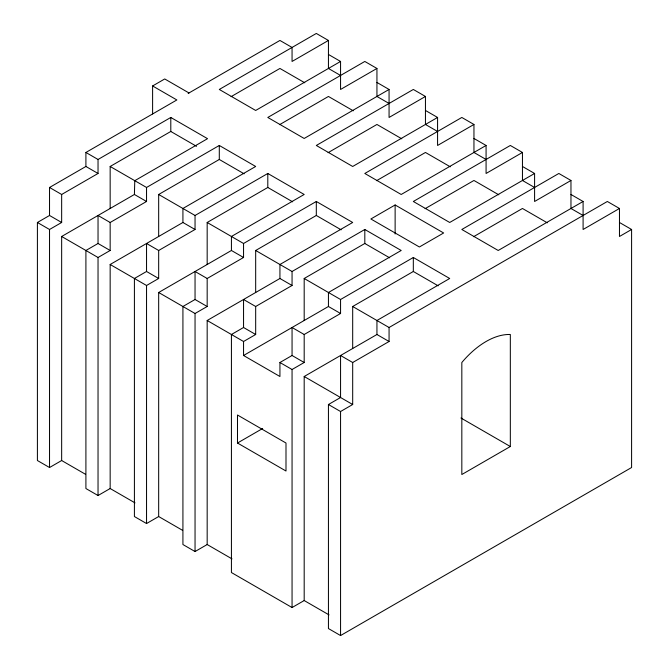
<?xml version="1.0" encoding="UTF-8"?>
<svg xmlns="http://www.w3.org/2000/svg" width="669" height="669" viewBox="0 0 669 669"><rect width="100%" height="100%" fill="white"/><g stroke="black" fill="none" stroke-linecap="round" stroke-linejoin="round"><path stroke-width="1" d="M61.657 460.523L61.657 236.483L134.41 194.478L134.778 180.689L207.541 138.675L170.796 117.46L98.034 159.473L85.908 152.465L85.908 166.472L49.531 187.479L49.531 215.477L37.405 222.484L37.405 460.523L49.531 467.522L61.657 460.523L85.615 474.354M152.607 113.964L152.607 85.958L164.733 78.959L188.984 92.958M85.908 152.465L176.859 99.957L152.607 85.958M188.165 93.434L279.935 40.449L292.06 47.449L292.06 61.456L328.437 40.449L328.437 68.455L340.563 75.455M49.531 187.471L61.657 194.478L98.034 173.472L98.034 159.473M110.159 208.477L110.159 166.472L170.796 131.467L196.527 146.319M231.064 96.671L279.935 68.455L304.78 82.797M37.405 222.484L49.531 229.484L61.657 222.484L61.657 194.478M389.065 103.461L376.94 96.461L376.94 68.455L340.563 89.462L340.563 61.456L255.675 110.46L219.298 89.462L316.312 33.45L328.437 40.449M110.159 166.472L146.544 187.471L219.298 145.466L255.675 166.472L182.921 208.477L182.921 222.484L110.159 264.489L110.159 488.529L135.004 502.871M110.159 222.484L110.159 250.482L98.034 243.483L98.034 215.477L110.159 222.484L146.544 201.478L146.544 187.471M158.67 236.483L158.67 194.478L219.298 159.473L244.143 173.815M279.567 124.677L328.437 96.461L353.282 110.803M110.159 488.529L98.034 495.528L85.908 488.529L85.908 250.482L98.034 243.483M85.908 250.482L98.034 257.49L110.159 250.482M534.59 187.471L522.456 180.471L522.456 152.465L486.079 173.472L486.079 159.473L473.953 152.465L473.953 124.467L437.576 145.466L437.576 131.467L425.451 124.467L425.451 96.461L389.065 117.46L389.065 89.462L304.186 138.466L267.801 117.46L364.814 61.456L376.94 68.455M158.67 194.478L195.047 215.477L267.801 173.472L304.186 194.478L231.424 236.483L231.424 250.482L158.67 292.495L158.67 516.535L182.62 530.366M158.67 516.535L146.544 523.534L134.41 516.535L134.41 278.488L146.544 271.489L146.544 243.483L158.67 250.482L195.047 229.484L195.047 215.477M207.173 264.489L207.173 222.484L267.801 187.471L292.646 201.821M328.078 152.674L376.94 124.467L401.785 138.809M110.159 264.489L146.544 285.487L158.67 278.488L158.67 250.482M437.576 131.04L437.576 117.46L352.688 166.472L316.312 145.466L413.325 89.462L425.451 96.461M207.173 222.484L243.549 243.483L316.312 201.478L352.688 222.476L279.935 264.489L279.935 278.488L207.173 320.493L207.173 544.533L232.018 558.883M207.173 278.488L207.173 306.494L195.047 299.495L195.047 271.489L207.173 278.488L243.549 257.49L243.549 243.483M255.675 292.495L255.675 250.482L316.312 215.477L341.157 229.827M376.58 180.68L425.451 152.465L450.296 166.815M195.047 299.495L182.921 306.494L182.921 544.533L195.047 551.54L207.173 544.533M158.67 292.495L195.047 313.493L207.173 306.494M486.079 159.038L486.079 145.466L401.199 194.478L364.814 173.472L461.827 117.46L473.953 124.467M395.128 204.973L370.877 218.98L419.388 246.986L443.639 232.979L395.128 204.973L395.128 234.016M292.06 271.489L364.814 229.484L401.199 250.482L328.437 292.495L328.437 306.494L243.549 355.498L243.549 341.499L255.675 334.5L255.675 306.494L292.06 285.487L292.06 271.489L255.675 250.482M304.186 320.493L304.186 278.488L364.814 243.483L389.659 257.824M425.083 208.686L473.953 180.471L498.798 194.821M255.675 334.5L243.549 327.501L231.424 334.5L231.424 572.539L292.06 607.544L304.186 600.545L329.031 614.886M583.092 215.477L570.966 208.477L570.966 180.471L534.59 201.478L534.59 173.472L449.702 222.476L413.325 201.478L510.33 145.466L522.456 152.465M304.186 278.488L340.563 299.495L413.325 257.49L449.702 278.488L376.94 320.493L376.94 334.5L304.186 376.505L304.186 600.545M243.549 355.498L279.935 376.505L279.935 362.506L292.06 355.498L292.06 327.501L304.186 334.5L340.563 313.493L340.563 299.495M352.688 348.499L352.688 306.494L413.325 271.489L438.17 285.83M473.593 236.692L522.456 208.477L547.301 222.819M279.935 362.506L292.06 369.505L304.186 362.506L304.186 334.5M619.469 208.477L607.343 201.478L389.065 327.501L389.065 341.499L352.688 362.506L340.563 355.498L340.563 397.511L328.437 404.511L328.437 628.551L340.563 635.55L631.595 467.522L631.595 229.484L619.469 236.483L619.469 208.477L583.092 229.484L583.092 201.478L498.204 250.482L461.827 229.484L558.841 173.472L570.966 180.471M237.487 443.02L285.998 471.018L285.998 443.02L237.487 415.014L237.487 443.02L262.641 428.495M328.437 404.511L340.563 411.51L352.688 404.511L352.688 362.506M510.33 446.516L461.827 474.522L461.827 362.506A72.888 42.08 -60 0 1 510.33 334.5L510.33 446.516L460.933 418M328.437 54.457L340.563 61.456M376.94 82.454L389.065 89.462M425.451 110.46L437.576 117.46M473.953 138.466L486.079 145.466M522.456 166.472L534.59 173.472M570.966 194.478L583.092 201.478M619.469 222.484L631.595 229.484M352.688 306.494L389.065 327.501M85.908 166.472L98.034 173.472M134.41 194.478L146.544 201.478M182.921 222.484L195.047 229.484M231.424 250.482L243.549 257.49M279.935 278.488L292.06 285.487M328.437 306.494L340.563 313.493M376.94 334.5L389.065 341.499M255.675 306.494L243.549 299.495L243.549 327.501M49.531 215.477L61.657 222.484M146.544 271.489L158.67 278.488M292.06 355.498L304.186 362.506M61.657 236.483L85.615 250.315M207.173 320.493L243.549 341.499M304.186 376.505L352.688 404.511M413.325 257.49L413.325 271.489M364.814 229.484L364.814 243.483M340.563 411.51L340.563 635.55M316.312 201.478L316.312 215.477M292.06 369.505L292.06 607.544M267.801 173.472L267.801 187.471M219.298 145.466L219.298 159.473M195.047 313.493L195.047 551.54M170.796 117.46L170.796 131.467M146.544 285.487L146.544 523.534M98.034 257.49L98.034 495.528M49.531 229.484L49.531 467.522"/></g></svg>
